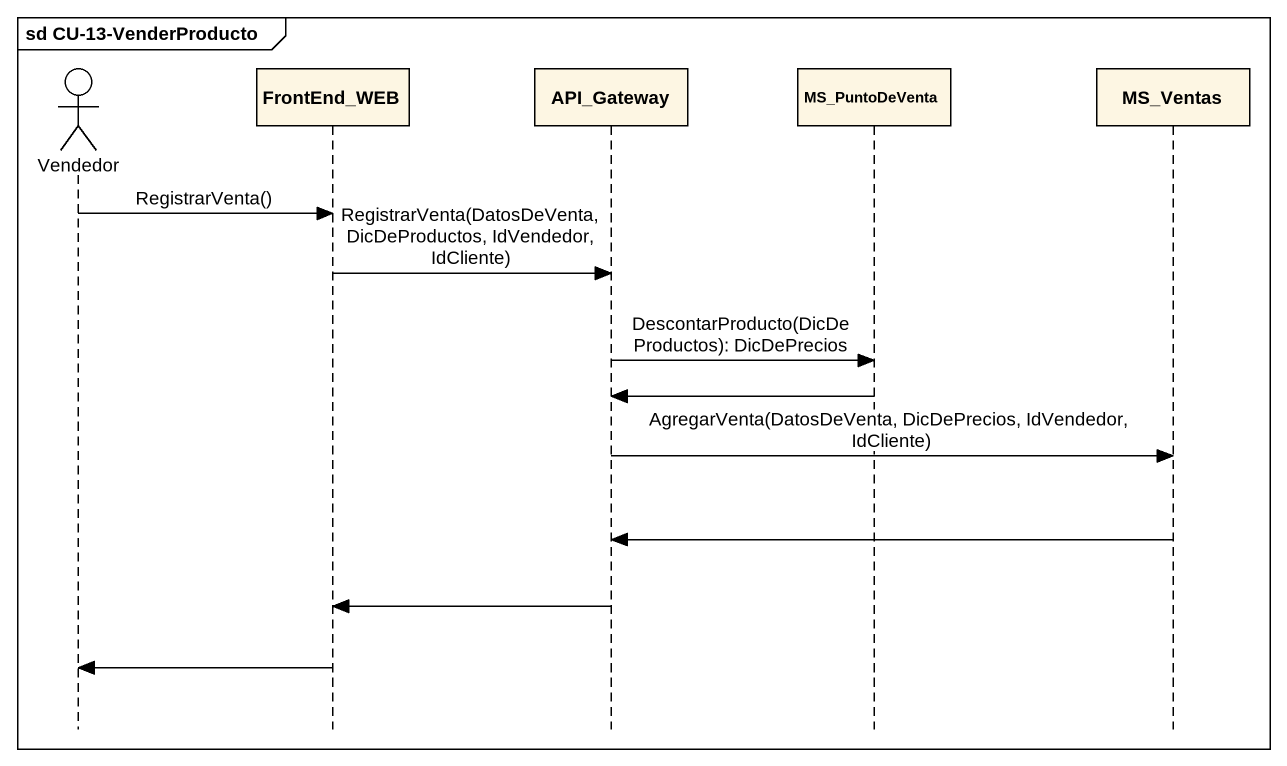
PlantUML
@startuml
mainframe sd CU-13-VenderProducto
hide footbox
actor Vendedor
participant FrontEnd_WEB
participant API_Gateway
participant MS_PuntoDeVenta
participant MS_Ventas

Vendedor -> FrontEnd_WEB : RegistrarVenta()
FrontEnd_WEB -> API_Gateway : RegistrarVenta(DatosDeVenta, DicDeProductos, IdVendedor, IdCliente)
API_Gateway -> MS_PuntoDeVenta : DescontarProducto(DicDeProductos): DicDePrecios
MS_PuntoDeVenta -> API_Gateway
API_Gateway -> MS_Ventas : AgregarVenta(DatosDeVenta, DicDePrecios, IdVendedor, IdCliente)
MS_Ventas -> API_Gateway
API_Gateway -> FrontEnd_WEB
FrontEnd_WEB -> Vendedor
@enduml
